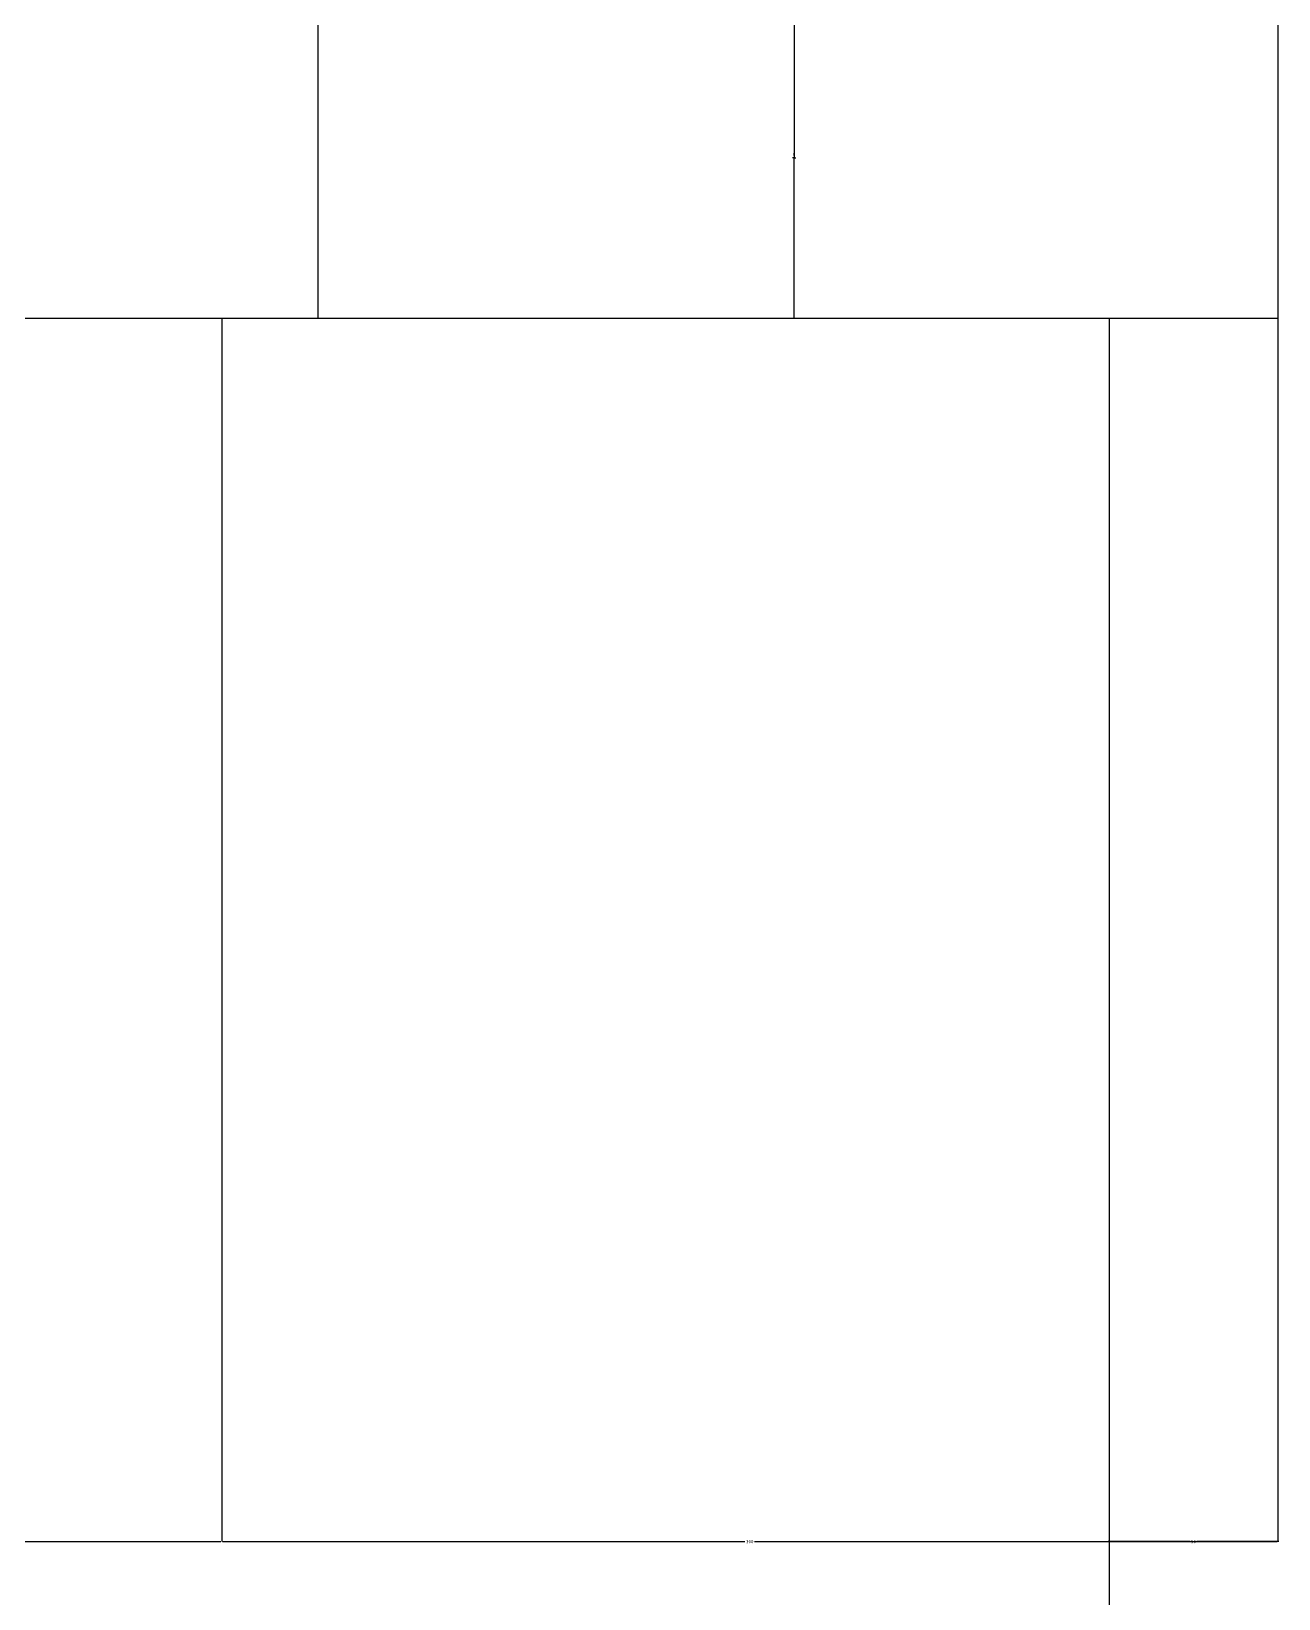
# Model space of a CAD drawing. Header units: metres. Extents: x -3162 to 6352, y -3306 to 1625.
# Drawn here: x 5962.2 to 6351.9, y -2301.5 to -1812 of the extents above; entities that cross this region are included whole.
import ezdxf

# ---------------------------------------------------------------- set-up
doc = ezdxf.new("R2010")
doc.units = ezdxf.units.M
doc.layers.add('E_WALL', color=255, linetype='Continuous')
doc.layers.add('PUB_DIM', color=3, linetype='Continuous')
doc.dimstyles.get("Standard").update_dxf_attribs({"dimtxt": 2.5, "dimasz": 2.5, "dimexe": 1.25, "dimexo": 0.625, "dimtad": 1, "dimcen": 2.5, "dimazin": 3, "dimtfac": 1, "dimtmove": 0, "dimatfit": 3})

# ---------------------------------------------------------------- blocks, each defined once
blk = doc.blocks.new('*D31')
for p, q in [((4576.7, -1901.53), (4576.7, -2283.68)), ((6021.7, -1901.53), (6021.7, -2283.68)), ((4576.95, -2283.68), (5297.2, -2283.68)), ((5301.2, -2283.68), (6021.45, -2283.68))]:
    blk.add_line(p, q)
at = {"layer": 'Defpoints'}
for p in [(4576.7, -1901.53), (6021.7, -1901.53), (4576.7, -2283.68)]:
    blk.add_point(p, dxfattribs=at)
at = {"layer": 'PUB_DIM', "insert": (5299.2, -2283.68), "char_height": 1, "attachment_point": 5}
blk.add_mtext('1400', dxfattribs=at)
blk = doc.blocks.new('*D32')
for p, q in [((4298.98, -1961.53), (4298.98, -2427.55)), ((6298.98, -1961.53), (6298.98, -2427.55)), ((4299.23, -2427.55), (5296.98, -2427.55)), ((5300.98, -2427.55), (6298.73, -2427.55))]:
    blk.add_line(p, q)
at = {"layer": 'Defpoints'}
for p in [(4298.98, -1961.53), (6298.98, -1961.53), (4298.98, -2427.55)]:
    blk.add_point(p, dxfattribs=at)
at = {"layer": 'PUB_DIM', "insert": (5298.98, -2427.55), "char_height": 1, "attachment_point": 5}
blk.add_mtext('2000', dxfattribs=at)
blk = doc.blocks.new('*D34')
for p, q in [((6021.7, -1901.53), (6021.7, -2283.68)), ((6351.7, -1901.53), (6351.7, -2283.68)), ((6021.95, -2283.68), (6185.2, -2283.68)), ((6188.2, -2283.68), (6351.45, -2283.68))]:
    blk.add_line(p, q)
at = {"layer": 'Defpoints'}
for p in [(6021.7, -1901.53), (6351.7, -1901.53), (6021.7, -2283.68)]:
    blk.add_point(p, dxfattribs=at)
at = {"layer": 'PUB_DIM', "insert": (6186.7, -2283.68), "char_height": 1, "attachment_point": 5}
blk.add_mtext('300', dxfattribs=at)
blk = doc.blocks.new('*D35')
for p, q in [((6298.98, -1901.53), (6298.98, -2283.68)), ((6351.7, -1901.53), (6351.7, -2283.68)), ((6324.34, -2283.68), (6298.73, -2283.68)), ((6351.95, -2283.68), (6326.34, -2283.68))]:
    blk.add_line(p, q)
at = {"layer": 'Defpoints'}
for p in [(6298.98, -1901.53), (6351.7, -1901.53), (6351.7, -2283.68)]:
    blk.add_point(p, dxfattribs=at)
at = {"layer": 'PUB_DIM', "insert": (6325.34, -2283.68), "char_height": 1, "attachment_point": 5}
blk.add_mtext('50', dxfattribs=at)
blk = doc.blocks.new('*D37')
for p, q in [((6200.56, -1801.53), (6200.56, -1851.53)), ((6200.31, -1851.53), (6200.06, -1851.53)), ((6200.56, -1901.53), (6200.56, -1851.53)), ((6200.56, -1851.53), (6200.56, -1851.53)), ((6200.81, -1851.53), (6201.06, -1851.53))]:
    blk.add_line(p, q)
at = {"layer": 'Defpoints'}
for p in [(6200.56, -1801.53), (6200.56, -1851.53), (6200.56, -1901.53)]:
    blk.add_point(p, dxfattribs=at)
at = {"layer": 'PUB_DIM', "insert": (6200.56, -1850.405), "char_height": 1, "attachment_point": 5}
blk.add_mtext('0', dxfattribs=at)

msp = doc.modelspace()

# ---------------------------------------------------------------- linework, layer by layer
at = {"layer": 'E_WALL'}
for p, q in [((6051.7, -1801.53), (6051.7, -1901.53)), ((6351.7, -1801.53), (6351.7, -1901.53)), ((4251.7, -1901.53), (6351.7, -1901.53))]:
    msp.add_line(p, q, dxfattribs=at)

# ---------------------------------------------------------------- dimensions: what is measured, and where the dimension line sits
at = {"layer": 'PUB_DIM'}
for base, p1, p2, picture, middle in [((6200.56, -1851.53), (6200.56, -1901.53), (6200.56, -1801.53), '*D37', (6200.56, -1850.405)), ((4298.98, -2427.55), (4298.98, -1961.53), (6298.98, -1961.53), '*D32', (5298.98, -2427.55))]:
    dim = msp.add_linear_dim(base=base, p1=p1, p2=p2, dimstyle='Standard', dxfattribs=at)
    dim.commit()
    dim.dimension.update_dxf_attribs({"geometry": picture, "text_midpoint": middle})
for base, p1, p2, text, picture, middle in [((4576.7, -2283.68), (4576.7, -1901.53), (6021.7, -1901.53), '1400', '*D31', (5299.2, -2283.68)), ((6021.7, -2283.68), (6021.7, -1901.53), (6351.7, -1901.53), '300', '*D34', (6186.7, -2283.68)), ((6351.7, -2283.68), (6351.7, -1901.53), (6298.98, -1901.53), '50', '*D35', (6325.34, -2283.68))]:
    dim = msp.add_linear_dim(base=base, p1=p1, p2=p2, text=text, dimstyle='Standard', dxfattribs=at)
    dim.commit()
    dim.dimension.update_dxf_attribs({"geometry": picture, "text_midpoint": middle})

doc.saveas('drawing.dxf')
